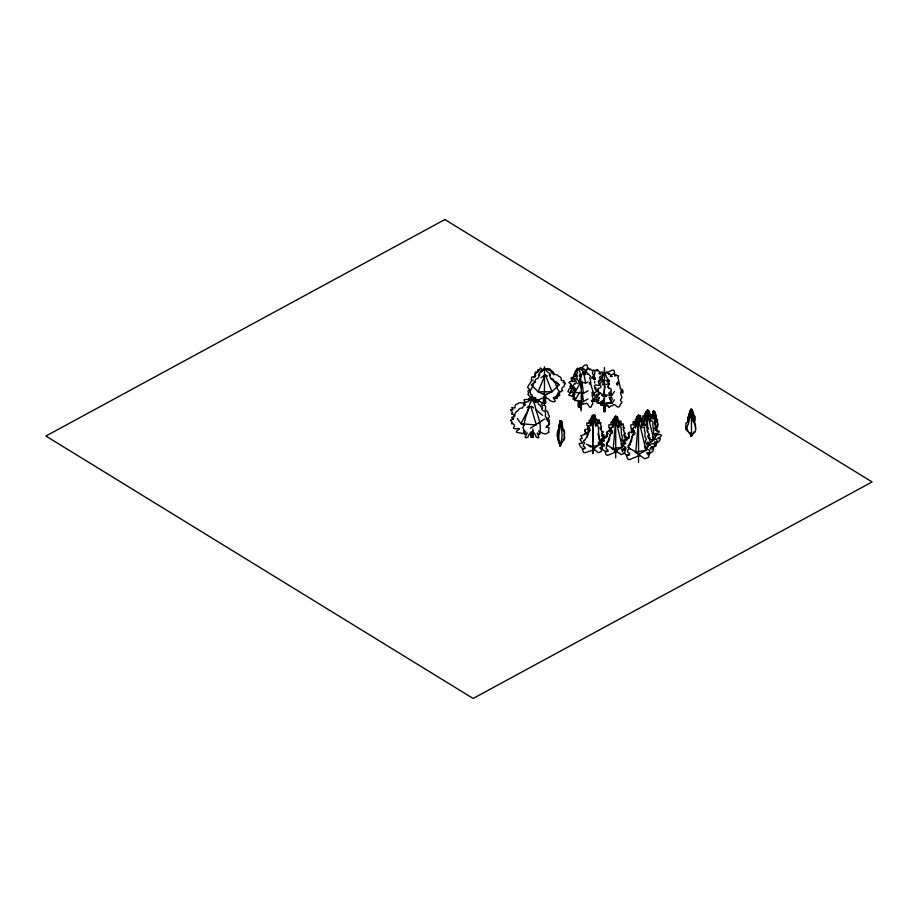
<?xml version="1.0" encoding="UTF-8"?>
<svg xmlns="http://www.w3.org/2000/svg" width="918" height="918" viewBox="0 0 918 918"><rect width="100%" height="100%" fill="white"/><g stroke="black" fill="none" stroke-linecap="round" stroke-linejoin="round"><path stroke-width="1.38" d="M531.786 431.953L531.751 436.05L532.796 437.542C531.029 428.695 534.804 432.688 536.192 436.991C543.307 441.133 532.704 428.717 539.784 434.604C540.541 428.545 540.92 424.598 537.845 415.602C535.194 408.717 536.135 406.135 532.13 399.215C528.022 406.754 528.997 408.958 525.83 416.565C524.58 420.892 524.465 424.265 522.962 427.478C523.214 428.947 524.442 429.222 523.444 431.035C525.039 428.614 524.717 433.17 524.247 434.501C532.233 428.591 520.116 441.088 528.022 436.945C529.445 432.699 533.45 428.66 531.591 437.53L532.681 436.05L532.842 429.165M592.753 432.206L593.384 415.372L591.249 419.537L592.11 421.178L590.331 422.005L591.995 422.096L591.789 423.083L590.584 424.965L588.346 425.711L588.335 427.949L590.102 430.714L586.717 432.86L587.279 436.061L584.915 440.17C583.389 439.309 583.102 442.705 584.64 442.545C584.686 443.692 581.346 446.114 584.617 446.986C587.141 448.741 580.463 448.891 582.723 450.509C583.32 455.271 588.059 450.864 590.687 450.967L594.141 449.327L598.387 452.7L601.301 451.518L601.841 449.338L599.867 448.007L600.257 447.318L601.956 447.686L602.564 446.423L601.68 444.978L598.433 443.715L598.525 442.04C600.498 443.979 602.747 441.535 599.764 440.227L599.293 439.619C599.385 436.83 598.238 432.619 598.605 430.68C598.088 429.567 599.259 424.059 595.92 425.734C596.39 422.418 593.43 417.151 594.394 415.429L595.254 415.315L595.059 416.416M560.175 444.541L560.141 446.022L560.646 442.797M593.636 378.778L594.956 372.203L594.141 370.092L595.656 370.642L596.333 369.702L597.056 371.021L597.549 369.564L599.902 372.685L600.797 372.18C604.021 371.342 606.293 374.578 606.339 377.241C608.554 378.56 608.347 381.36 605.926 380.19C607.326 381.463 608.623 382.932 609.082 384.757C606.35 387.04 608.634 387.844 610.791 388.647C612.547 391.332 609.506 391.573 610.677 394.063C605.008 389.702 614.463 398.446 611.64 400.282C608.726 399.984 614.819 405.412 608.313 402.738M614.349 422.705L612.788 420.329L614.429 420.857M616.265 451.908L616.747 451.495L621.256 454.594L624.515 453.24L625.124 450.979L622.92 449.74L623.356 449.005L625.261 449.292L625.628 447.158L621.302 445.437M557.903 438.322L558.569 441.202M578.948 401.981L578.937 406.376L579.12 407.099L579.143 401.384L581.163 410.92L581.45 398.699M594.026 449.189L594.657 448.328M650.403 418.964L652.56 418.333L653.123 412.698M692.723 420.719L692.642 420.088M560.175 444.978L560.45 446.022L560.405 444.289M585.248 430.783L586.028 433.204M559.51 440.204L560.232 446.068L561.862 442.12M594.726 388.314L594.738 388.888M559.383 429.027C558.511 419.939 562.206 416.898 562.608 427.696M578.684 400.65L578.604 407.133L579.361 406.548L579.579 401.235M652.79 415.326C652.101 407.603 656.577 412.848 655.773 417.174M693.342 421.006L692.929 416.841C692.447 408.946 685.907 417.564 688.156 421.844M578.478 402.141L578.466 406.536L579.465 406.972L579.442 400.696M593.544 416.428C594.853 414.42 591.548 415.303 591.961 417.392C589.804 418.08 591.708 419.354 591.467 420.605C588.943 419.319 589.058 421.465 591.571 421.316L589.723 423.393L586.797 422.911L586.797 425.137L589.012 427.903M691.908 433.939L691.334 436.188L690.382 432.929M587.509 369.851C587.922 363.276 586.418 364.71 583.974 365.639C582.609 368.784 576.929 366.879 577.433 372.823L576.011 375.841L577.778 375.737L575.104 380.557L576.183 381.326L576.252 383.058L575.552 383.885L574.783 383.345L572.935 386.042L573.532 387.373L574.025 387.006L573.807 390.127L575.196 388.153L575.506 388.945L571.788 396.404L568.735 395.015L570.789 392.801L567.875 391.619L569.137 388.899L573.211 386.696L572.201 385.709L570.388 386.811L570.755 383.827L568.885 382.531L571.994 380.637L573.268 381.659L574.427 381.291L574.312 379.513L572.511 378.423L573.348 377.596M560.232 420.96L558.913 428.545M543.835 396.794L543.697 402.05L545.464 403.071C542.825 397.104 548.379 397.333 549.836 400.432C551.466 401.694 557.765 403.163 554.128 398.986C551.316 395.52 556.021 399.732 557.364 398.286C556.354 396.84 556.526 393.363 558.408 394.866C557.834 393.845 558.477 392.904 559.441 391.607C557.559 389.484 556.572 387.385 555.539 383.288L553.841 381.624L553.439 379.398L550.869 378.239L549.228 374.946L550.479 375.118L549.641 373.362L547.036 371.549L545.062 368.68L543.582 368.864L541.895 371.549L539.291 373.362L538.453 375.118L539.692 374.946L538.063 378.239L535.492 379.398L535.079 381.624L533.392 383.288C532.474 387.694 531.017 389.324 529.56 391.997C531.373 392.617 530.065 394.878 530.788 394.66C532.463 393.776 532.497 396.886 531.556 398.286C532.842 399.778 537.248 395.624 535.079 398.768M578.455 400.42L578.329 406.858L579.568 406.754L579.706 400.948M604.905 405.286L604.801 411.138L603.918 411.654L603.952 405.286L601.852 404.677C600.659 407.466 600.705 402.554 599.098 402.715M689.992 413.593L690.841 409.118L691.415 413.628M543.571 397.161L543.376 402.497L545.877 402.497L545.281 398.63L546.313 397.024M581.564 394.843L580.428 374.533L579.258 369.047L577.399 368.187L577.181 369.3M560.462 444.805C561.288 441.925 566.257 439.791 564.375 435.694L564.329 432.367L562.711 430.152L562.321 426.457M558.592 438.517L558.649 437.737M617.642 385.158L617.366 382.037M630.551 449.12L628.279 447.605L635.784 451.943L646.043 450.359L638.538 419.067L635.784 451.943L638.538 454.41L646.043 450.359L648.785 444.438L647.764 441.902M646.421 426.055L647.465 413.479L648.498 416.015M560.428 445.781L560.967 443.038M628.199 433.411L629.117 436.968M657.563 425.447L657.701 424.518A4.774 3.58 -36.9 0 0 657.747 423.886C655.544 420.823 655.498 402.015 651.86 416.347M561.254 442.855L562.149 435.453L560.324 420.651L558.569 439.137L560.347 446.068M589.138 422.532L589.138 420.306L590.572 421.591M610.895 424.3L610.975 421.993L613.017 423.6L613.419 422.475L613.958 422.785M633.076 424.403L633.168 421.775L635.485 423.6L635.945 422.326L636.553 422.682M642.83 418.023L642.91 415.785L644.884 417.334M601.416 447.307C602.174 449.854 604.767 451.885 608.106 451.335M647.764 410.954C644.379 414.844 646.238 417.69 644.884 420.329L643.759 420.26L642.967 421.396M593.361 450.027L593.349 449.453L592.764 453.721L592.776 432.206M586.384 444.151L592.638 446.664L600.934 444.427L601.715 439.16M587.899 430.198L588.071 425.872M640.913 420.696L640.913 418.493L643.805 418.826L645.629 416.692C640.259 415.395 648.452 416.829 644.769 413.628C646.49 412.641 645.675 410.449 648.177 410.794C649.393 414.305 647.672 415.406 650.701 417.724C647.19 422.062 654.741 419.021 652.709 424.426C653.1 425.872 653.49 430.978 653.811 434.34L654.327 434.914C657.552 436.084 655.119 438.563 652.985 436.761L652.491 437.289M625.261 438.253L625.938 436.153L624.378 436.222M648.533 444.817L649.428 443.027M649.393 440.25L650.162 437.863L648.395 437.943M655.968 435.373L656.726 433.847M690.382 411.62C691.965 403.14 694.937 419.537 694.513 421.029M602.449 400.351L600.808 403.599L604.01 405.182L603.906 410.53L604.951 411.654C603.528 404.643 606.66 406.146 607.154 402.577M602.759 440.812L603.585 439.297C603.401 437.989 599.592 441.776 601.967 438.448M616.426 419.113C619.868 420.696 613.144 413.961 614.59 418.597M639.353 418.505C641.854 421.373 638.894 412.377 636.449 417.197C637.402 419.331 633.73 419.48 636.53 421.821C633.764 420.983 632.995 422.819 636.369 422.842L634.223 425.355L632.364 424.518L630.827 424.965L630.815 427.547L633.649 430.955L633.168 432.091L632.158 432.16C624.71 431.735 631.343 434.604 628.153 438.253L627.178 438.425L626.822 439.951L623.907 439.378L623.919 441.478L625.801 443.256L625.112 443.887L623.873 443.383M693.629 418.792L694.547 423.898C695.913 426.87 696.911 431.908 693.147 433.675C688.477 438.747 693.733 434.157 689.143 432.722M560.164 421.064C562.195 419.583 562.367 424.219 562.264 425.722M689.625 417.38L689.911 416.806M594.761 398.951L593.739 401.212L591.33 400.936M513.575 418.206L513.529 419.124M614.383 391.561L611.962 395.05L602.931 395.199L605.191 386.363M614.383 399.778L611.962 403.266L602.931 403.427L605.191 394.591M619.352 422.75C622.507 417.954 619.88 424.827 621.876 424.632L623.23 423.749L623.586 426.526C621.337 428.729 626.145 426.468 623.896 428.775C621.727 430.244 625.158 430.003 623.804 431.862L625.296 433.262L624.251 436.13L624.997 437.404L627.292 437.599L627.464 438.322M597.297 421.408C600.888 416.221 598.433 424.678 599.752 423.657M695.362 428.511L695.488 424.609L693.56 421.155M603.964 379.536L602.403 384.745L609.219 383.908L607.98 379.822M594.612 381.36L594.784 383.093M639.697 418.975C639.433 422.257 644.516 419.411 643.541 422.969L643.633 423.806L642.13 424.701M651.952 416.324L653.478 410.908L655.303 425.321L656.737 426.663L655.727 429.44L657.162 430.955C661.683 430.485 658.355 434.065 655.28 433.571L654.568 434.398L655.131 435.304L660.099 434.352L661.453 435.293L660.524 436.819L657.322 438.563L660.34 438.529L659.514 441.053L655.418 443.899M656.772 431.058L657.058 429.004L655.372 430.175M587.313 436.934L589.93 428.89M590.802 426.204L593.43 418.149L594.462 420.777M621.497 425.424C623.873 421.855 615.129 429.394 620.098 423.049C620.063 421.373 618.927 420.651 616.999 421.006C615.645 419.71 619.363 418.585 617.596 417.621C615.749 414.661 614.153 419.537 613.74 421.511C613.431 424.977 613.844 423.037 613.017 426.698L610.906 427.57L610.895 429.842L612.662 431.827L612.363 433.009C607.154 434.639 611.709 439.493 607.682 442.487L606.603 442.74L606.603 444.587L607.418 444.932C607.464 446.102 604.285 448.695 607.395 449.453C609.816 451.128 603.47 451.576 605.605 453.148C606.144 457.944 610.608 453.285 613.109 453.217L616.265 451.404L616.506 450.451M645.125 425.677C645.756 423.209 644.023 425.539 644.643 421.775L644.585 420.283L643.048 422.039M653.065 419.101C652.377 419.618 654.098 412.067 651.069 416.256M603.642 436.463L603.952 434.409L601.68 436.016M611.893 430.186L606.672 444.725L615.703 450.704L622.312 447.146L615.703 419.606L612.845 427.536M628.738 446.309L634.338 430.737M635.267 428.144L638.538 419.067M644.562 421.569L647.465 413.479L653.845 440.078L649.6 442.373M571.925 381.463C573.096 379.926 569.068 377.688 572.247 377.367C572.947 377.252 579.946 373.557 574.301 374.567L574.989 372.042L576.378 371.801C578.466 371.067 575.506 369.954 577.02 369.07L580.532 368.818L584.169 372.949L586.832 372.341L587.405 374.337L588.22 373.775L590.687 376.506L589.769 377.757L590.744 381.991C589.861 385.342 597.343 400.546 592.19 392.124C591.972 395.337 592.144 396.438 593.453 399.594C589.436 399.938 595.013 403.553 591.777 405.056L591.272 406.846C589.207 409.749 587.554 400.856 585.638 403.794L585.087 403.84C583.699 402.382 582.609 406.582 581.966 402.864L580.796 401.854M587.795 433.319L588.725 430.794M642.141 421.718L642.072 420.926C642.566 418.057 640.982 421.087 640.351 418.665M653.249 412.354L653.478 410.977L654.098 417.541M536.215 400.73C537.455 397.437 534.62 400.822 534.838 397.391C534.23 400.351 532.325 399.33 531.924 400.11M574.071 396.014L572.327 396.163L574.048 395.968L572.809 398.974L574.404 399.273L576.034 397.93M609.563 431.862L609.368 427.639L611.009 428.958M631.561 432.986C633.156 431.976 629.679 427.581 632.135 428.672M572.006 389.519L570.709 390.563L572.625 392.502M594.015 449.327L593.877 449.935M623.058 441.26L624.573 440.651M646.892 443.669L647.718 442.705C651.344 443.291 655.257 439.068 649.944 439.619L648.257 437.84L649.439 434.581L647.856 432.447C648.785 430.886 645.549 431.001 647.856 429.486L648.578 428.19L646.72 427.949L647.603 426.411L647.087 423.772L643.782 425.677L641.98 425.504M587.956 381.934L585.695 383.081L578.765 381.601L583.286 371.331L584.8 373.224M622.794 446.102L624.722 441.937M657.747 423.795L657.586 424.793A4.774 3.626 34.4 0 1 657.758 426.572L655.257 430.324M655.601 436.302L653.845 440.078L651.355 440.468M563.113 439.883L563.709 438.655M639.605 454.743L639.341 455.569M600.292 429.176L599.947 427.467M594.348 448.971L594.118 449.659M529.87 406.548L520.954 423.668L524.534 425.355M598.536 390.77L594.416 392.629L593.143 395.245L596.092 396.668L594.015 398.722L598.329 401.304M547.885 425.436L546.015 427.375M693.997 431.873L691.265 436.107M622.84 443.738L623.689 446.538M588.002 390.758L583.412 393.397L574.978 392.216L581.174 381.486M588.002 398.986L583.412 401.625L574.978 400.443L579.797 392.089M690.761 415.349L691.552 413.525L691.954 415.051M617.217 418.241C618.743 415.521 613.453 416.095 614.67 418.092M640.259 417.506L640.5 415.67L638.939 415.269C637.436 417.047 636.208 419.687 636.817 421.993C633.076 425.229 638.549 423.049 635.945 425.309L635.485 427.111L634.166 427.042L633.087 428.109L633.076 430.703L635.084 432.952L634.74 434.283C629.197 436.084 633.569 439.504 630.505 443.061L630.253 444.725L628.199 445.356L628.199 447.445L629.53 448.454C627.568 449.143 626.535 452.597 629.094 452.987C631.848 454.88 624.63 455.397 627.051 457.175C627.683 462.626 632.743 457.336 635.589 457.267L639.169 455.19L639.444 454.112M652.56 418.333L654.741 417.483L655.073 418.252L654.465 421.259L656.014 421.465L654.35 423.554L655.796 424.368L655.211 426.204M534.161 399.996L534.804 398.986M650.369 416.003C651.562 413.479 649.198 413.192 648.521 414.362M603.906 438.288L606.087 437.197L602.495 436.05L601.852 433.491L602.805 431.999L601.336 430.553C600.556 428.339 602.449 426.836 600.647 425.711L600.774 422.578L597.285 424.208L596.115 423.393M647.764 410.736L648.475 410.38L649.301 411.562C650.942 412.251 646.674 414.902 649.588 414.787C650.632 414.569 653.639 416.474 650.529 418.275M593.716 415.384L594.451 415.051L595.277 416.302C594.853 419.457 594.038 419.078 597.159 420.306C598.823 420.18 597.893 423.439 596.241 423.152M596.608 420.857L596.723 419.916C596.895 417.139 595.036 419.721 594.095 418.183M625.973 440.284L627.51 439.297M599.11 381.831L601.669 378.526M655.027 429.05L655.291 428.04A4.774 1.549 76 0 0 655.303 427.444M564.214 437.53L564.581 431.896L564.065 429.899L562.608 428.74M648.659 442.832L647.626 443.922M624.538 433.916L623.632 434.902M618.227 422.739L618.812 421.247C619.535 418.379 613.683 420.375 618.055 422.177C617.837 423.175 620.579 425.654 617.642 425.722C617.894 428.924 620.947 425.264 621.268 427.765L621.073 428.19C621.738 432.171 620.694 432.848 622.496 437.668L621.75 439.619L622.806 441.799C626.133 443.015 623.62 445.574 621.417 443.715L620.981 444.048M546.635 369.61C547.805 366.443 552.234 370.631 550.961 371.285C551.89 374.246 553.302 369.851 553.818 373.167L553.611 374.934M654.901 428.499L656.014 426.686M548.551 424.862C548.218 422.969 551.087 417.816 547.38 419.859M647.546 436.44L648.59 434.604M525.727 431.414L522.296 433.571C520.598 432.309 512.565 433.583 518.509 429.704C522.388 426.881 514.539 430.026 513.369 428.098L514.608 426.078L514.046 424.678C513.988 422.946 511.372 424.655 511.464 423.405C514.677 422.452 507.447 419.801 511.946 419.801L512.978 419.067L511.544 417.483L514.791 416.256C515.044 415.211 514.424 413.72 516.042 411.975L517.545 410.954C519.473 409.256 518.98 407.741 522.331 408.143L523.26 406.295L524.993 405.331L525.291 404.218L523.432 404.413L524.66 402.727L528.458 401.487L531.338 398.894L534.712 402.428L537.982 402.004L538.648 404.333L540.174 405.217L540.702 406.754L542.251 406.938L542.549 408.235L541.597 408.464C542.24 412.216 545.258 409.749 545.499 412.71L545.453 415.177C543.812 416.967 549.515 418.493 547.289 420.708C553.485 426.078 544.925 424.919 547.254 427.088C551.511 427.122 547.025 429.727 549.033 432.275L547.748 432.906C544.649 435.637 541.115 432.114 538.396 430.967M601.841 433.537L603.149 431.839L601.887 431.598M593.625 415.716L592.466 415.166L591.674 417.713M558.924 428.74L557.352 432.412L557.547 437.152M603.459 438.919L601.313 438.93L600.693 440.124L602.105 440.824L604.56 440.353M577.64 383.69L579.751 381.991M535.642 376.059L534.861 375.921L534.919 376.759M602.506 401.269L601.875 405.067L603.849 404.918L603.7 411.356L604.962 411.356L605.1 405.561L608.083 406.158C609.277 409.692 610.114 404.723 611.973 405.79L612.662 405.504C614.417 401.659 617.688 409.967 619.707 406.123L620.327 404.115C624.825 401.705 618.916 401.499 620.74 399.296C624.056 396.771 619.26 395.199 621.004 391.435C621.348 388.348 621.865 394.051 622.909 393.111C623.184 390.643 622.886 388.865 620.338 388.957C620.338 385.64 618.858 383.563 618.629 380.132L617.825 377.677L618.698 375.749L616.839 375.714L615.886 374.372L614.865 375.29L614.165 373.534L610.826 375.29L609.563 374.269C606.419 371.515 602.139 373.649 602.529 377.241C600.303 378.56 600.521 381.36 602.931 380.19C601.531 381.463 600.234 382.932 599.787 384.757C602.369 386.73 600.464 388.062 598.306 388.44C595.966 391.194 599.523 391.435 598.18 394.063C603.815 389.714 594.451 398.423 597.228 400.282L598.536 400.076L597.067 402.968L599.247 403.346L601.531 401.728M644.539 446.836L645.033 446.458C647.534 448.581 650.392 445.666 646.605 444.278L645.411 441.799L646.249 439.034L645.044 436.75C644.436 433.962 645.905 432.814 644.482 430.852L644.585 427.272L643.495 427.639C638.939 427.949 643.587 424.311 641.212 421.982C636.828 420.421 642.221 419.319 640.695 416.806L639.995 416.451C638.572 414.339 636.817 416.875 636.312 418.665M546.325 419.136C551.27 417.369 548.872 415.705 547.862 412.997C548.826 410.346 544.041 411.149 545.567 408.808L545.613 406.33C544.305 404.712 545.005 405.045 542.205 405.618L541.689 403.954C544.317 401.797 540.576 403.036 540.472 401.82C538.281 402.187 538.786 397.448 536.605 400.42C534.207 402.164 532.888 399.743 531.178 398.469C527.712 400.833 521.458 397.724 525.05 401.9C521.826 404.505 519.749 401.028 517.672 403.977L516.18 404.276C514.378 405.549 515.285 407.053 514.941 407.959L511.716 407.638L513.151 409.91L510.534 409.635L512.714 413.066L511.395 413.8L513.851 414.867L514.516 416.611M535.619 381.727L531.35 384.894L538.132 391.825L545.223 395.142L552.005 391.791L559.096 384.837L556.193 381.865M540.954 377.768L545.223 374.601L547.357 376.173M547.357 393.547L545.223 395.142L543.089 393.558M556.962 386.421L559.096 384.837L550.559 378.537M601.095 449.671L601.933 449.269M544.822 418.86L530.512 428.178M694.559 422.785L695.167 416.715L693.193 414.638M526.966 407.661L529.33 406.1M538.786 422.75L541.15 421.201M608.06 405.308L607.246 405.251M575.586 374.096C573.796 373.718 573.096 376.162 574.932 376.977M597.721 446.228L593.43 448.627L592.638 446.664L593.43 418.149L595.679 426.032M538.063 400.994L539.096 400.432C540.645 397.196 546.049 397.184 543.467 403.071L545.235 402.05L545.097 396.794M624.986 450.302L625.755 450.004M647.879 454.846L652.709 451.507L653.685 448.535L651.39 449.166L650.128 448.569L650.839 447.456L653.891 446.527L654.982 444.725L653.386 443.612L647.546 444.737M532.979 379.972L533.06 381.039M609.162 374.142L609.736 373.408L608.691 374.051M571.432 384.504L570.009 386.776L572.121 388.865M533.335 436.44L530.753 437.037L531.166 431.873M584.823 448.466C581.725 449.43 580.337 446.423 579.476 444.61C577.514 441.42 586.04 446.045 580.646 440.468C578.329 436.463 584.927 441.329 580.773 435.763C582.253 435.212 585.007 435.224 585.386 432.08C583.641 429.245 585.168 429.222 587.945 429.176L589.23 428.201M554.885 397.471L553.52 397.287M622.312 447.146L613.281 448.546L615.703 419.606L616.758 422.234M555.528 396.381C558.316 397.253 562.39 394.442 557.731 393.352M625.387 442.246L623.138 441.661M601.783 379.559C593.143 380.327 604.71 387.442 595.759 384.906C593.498 385.583 594.416 387.534 596.069 387.924C595.128 390.207 595.357 391.183 598.008 389.748M598.949 400.489L598.031 399.766L595.92 401.568L594.198 401.143L593.636 399.892M614.222 451.725L617.344 451.013M623.517 453.136L624.745 453.297L626.042 455.099L629.587 454.731M575.207 379.375L573.968 378.652M614.475 375.496L614.98 376.242M601.864 446.022L603.7 446.297L604.698 445.471L602.747 444.163L601.703 441.661L604.503 440.892L602.839 439.332L602.828 437.484C610.126 439.63 603.929 429.417 610.091 431.139L611.411 430.072L608.909 427.077L608.921 424.804L612.398 424.804L613.798 422.923L611.583 422.005L613.947 422.039L612.799 419.951L614.096 418.505L614.199 420.444M604.469 444.656L603.39 444.082M534.632 377.172L533.714 376.736L533.771 377.734M601.933 378.847L599.374 378.055L600.338 376.265L601.738 376.139C603.849 375.496 600.842 374.28 602.38 373.465C604.939 374.165 605.524 371.067 608.06 372.18C611.227 370.975 614.922 366.844 614.463 374.337M622.748 451.966L621.463 449.246L624.894 449.395L626.042 448.454L625.181 447.536M576.894 370.654L575.77 370.287L575.207 372.513M601.703 395.463C606.477 395.21 600.441 397.345 603.608 395.233M585.282 433.548L584.582 433.709L584.961 434.547M651.746 446.745L653.421 447.169L655.98 445.976L656.577 443.784L654.442 442.579L654.867 441.879L656.703 442.155L657.357 441.007L656.393 439.504L652.882 438.425M639.1 455.89L639.72 455.305L644.849 458.816L648.556 457.29L649.244 454.72L646.731 453.297L647.236 452.471L649.393 452.792L649.818 450.371L644.906 448.409M645.79 415.556L644.654 414.179L645.629 414.798M636.564 421.511L635.222 419.882L636.381 420.616M643.908 424.804L644.539 425.619M650.3 445.505L648.59 444.461M588.69 445.781L591.054 447.204M635.118 452.138L638.538 454.41M612.317 448.466L615.703 450.704M594.887 379.696L593.544 378.904L593.877 376.896L592.362 372.444L593.441 370.275L591.318 370.126L590.389 368.875L589.379 369.862L588.668 368.175L585.374 370.206L584.123 369.288C581.576 367.739 577.33 367.934 578.788 369.587M611.549 448.156L612.799 449.372M544.959 369.69C544.225 367.544 541.23 373.259 538.832 370.034C539.004 373.121 533.151 373.167 535.286 375.037C534.46 378.388 531.809 375.29 531.476 377.998L531.522 380.213C531.166 382.255 529.009 384.275 527.54 387.419C534.391 393.191 525.727 387.385 528.607 393.134L527.85 394.384L529.915 396.507L533.737 397.414M597.136 390.712L602.931 395.199M601.003 401.923L602.931 403.427M608.313 433.721L606.603 432.24L607.418 435.361M558.477 392.388C560.634 393.65 560.428 390.116 562.711 390.839C559.636 386.73 565.132 387.591 564.432 384.619C566.831 383.139 564.708 382.806 563.09 382.634C565.224 381.418 564.214 380.477 561.85 380.465L561.346 380.488C561.047 379.616 561.793 378.273 560.129 376.896L558.672 376.3C557.088 373.546 553.979 375.473 551.466 372.8C552.395 371.331 553.646 371.01 549.779 370.264C547.69 370.918 545.843 366.81 544.282 369.139C542.951 372.857 539.899 365.112 540.094 369.197C539.084 370.287 536.445 369.036 537.971 371.285C537.041 374.246 535.63 369.851 535.114 373.167L535.676 375.462M531.602 406.238L533.806 408.062M535.997 409.887L542.584 415.361M687.984 431.655L685.654 429.016L685.987 423.141C689.934 423.221 689.418 399.376 693.182 414.225M591.444 419.882L590.825 418.723L591.731 419.4M629.037 438.414L627.809 437.266L627.453 438.127M607.349 436.635L605.937 435.683L606.442 437.679M588.404 426.181L588.954 426.881M585.604 374.487L583.286 371.331L585.695 383.081M628.876 433.812L629.415 434.547M517.316 418.505L520.954 423.668L536.33 425.011L530.902 406.64M560.164 444.346L558.959 443.21L557.249 435.625L560.267 420.742L560.473 422.326M576.952 378.767L578.765 381.601M616.839 384.768L616.552 383.517M572.511 387.821L572.568 386.742L573.107 387.809M694.215 422.567L692.803 420.249L692.574 416.875M607.9 386.317L609.059 388.819M610.218 391.309L611.962 395.05M609.059 397.035L611.962 403.266M693.549 418.619L692.585 416.233M649.519 418.551L650.541 421.087M646.008 414.293C644.711 411.505 648.888 408.499 648.957 411.7M573.429 387.086L574.978 392.216M573.429 395.302L574.978 400.443M530.443 398.905C530.547 395.532 528.022 400.477 528.068 399.881M597.928 433.916L600.934 444.427M655.773 417.965L657.437 419.411L657.529 422.831M688.018 420.306C688.374 410.013 694.57 404.023 690.049 416.841L688.431 423.898C684.564 429.062 689.613 432.676 691.311 436.107M581.587 394.843L581.668 399.25L581.404 395.383L581.45 398.619M558.844 442.063L560.175 444.599M582.012 381.601L583.412 393.397M582.322 392.445L583.412 401.625M533.129 430.978L533.301 434.684M531.373 432.183L530.765 436.348L533.324 436.979L533.301 434.168M691.484 413.536L691.484 436.211M647.465 409.795L647.465 429.234M647.465 430.072L647.465 431.781M638.538 414.729L638.538 462.523M615.703 415.785L615.703 457.852M604.434 367.498L604.434 411.769M544.466 366.775L544.466 404.436M580.991 385.594L580.956 387.499L580.991 385.594M589.953 382.519C587.715 385.64 591.926 383.265 589.953 382.519M592.535 376.69C589.804 380.913 594.898 376.472 592.535 376.69M618.055 382.37C615.301 386.398 620.453 382.313 618.055 382.37M580.119 376.196L579.912 375.129L580.119 376.196M583.538 368.439L582.678 369.254L583.538 368.439M579.625 378.48L579.763 379.547L579.625 378.48M600.716 378.79C601.795 380.763 601.439 376.988 600.716 378.79M574.783 394.063C573.853 396.542 573.796 391.63 574.783 394.063M599.408 398.24C598.192 400.523 598.306 395.692 599.408 398.24M585.053 374.498L583.882 373.775L585.053 374.498M586.464 371.285L584.984 371.297L586.464 371.285M611.939 376.472L610.436 376.346L611.939 376.472M572.006 391.366C570.193 393.099 570.64 388.325 572.006 391.366M597.32 395.337C595.438 396.897 595.977 392.089 597.32 395.337M600.188 373.89L599.121 373.408L600.188 373.89M604.939 395.658L606.5 396.392L604.939 395.658M594.221 376.483L595.243 379.134L594.221 376.483M609.713 397.701C609.196 400.627 611.514 396.92 609.713 397.701M608.496 380.706C609.793 382.749 609.759 378.882 608.496 380.706M545.223 374.601L538.132 391.825L552.005 391.791L545.223 374.601M444.886 219.54L45.9 436.039L473.137 698.46L872.1 481.95L444.886 219.54"/></g></svg>
